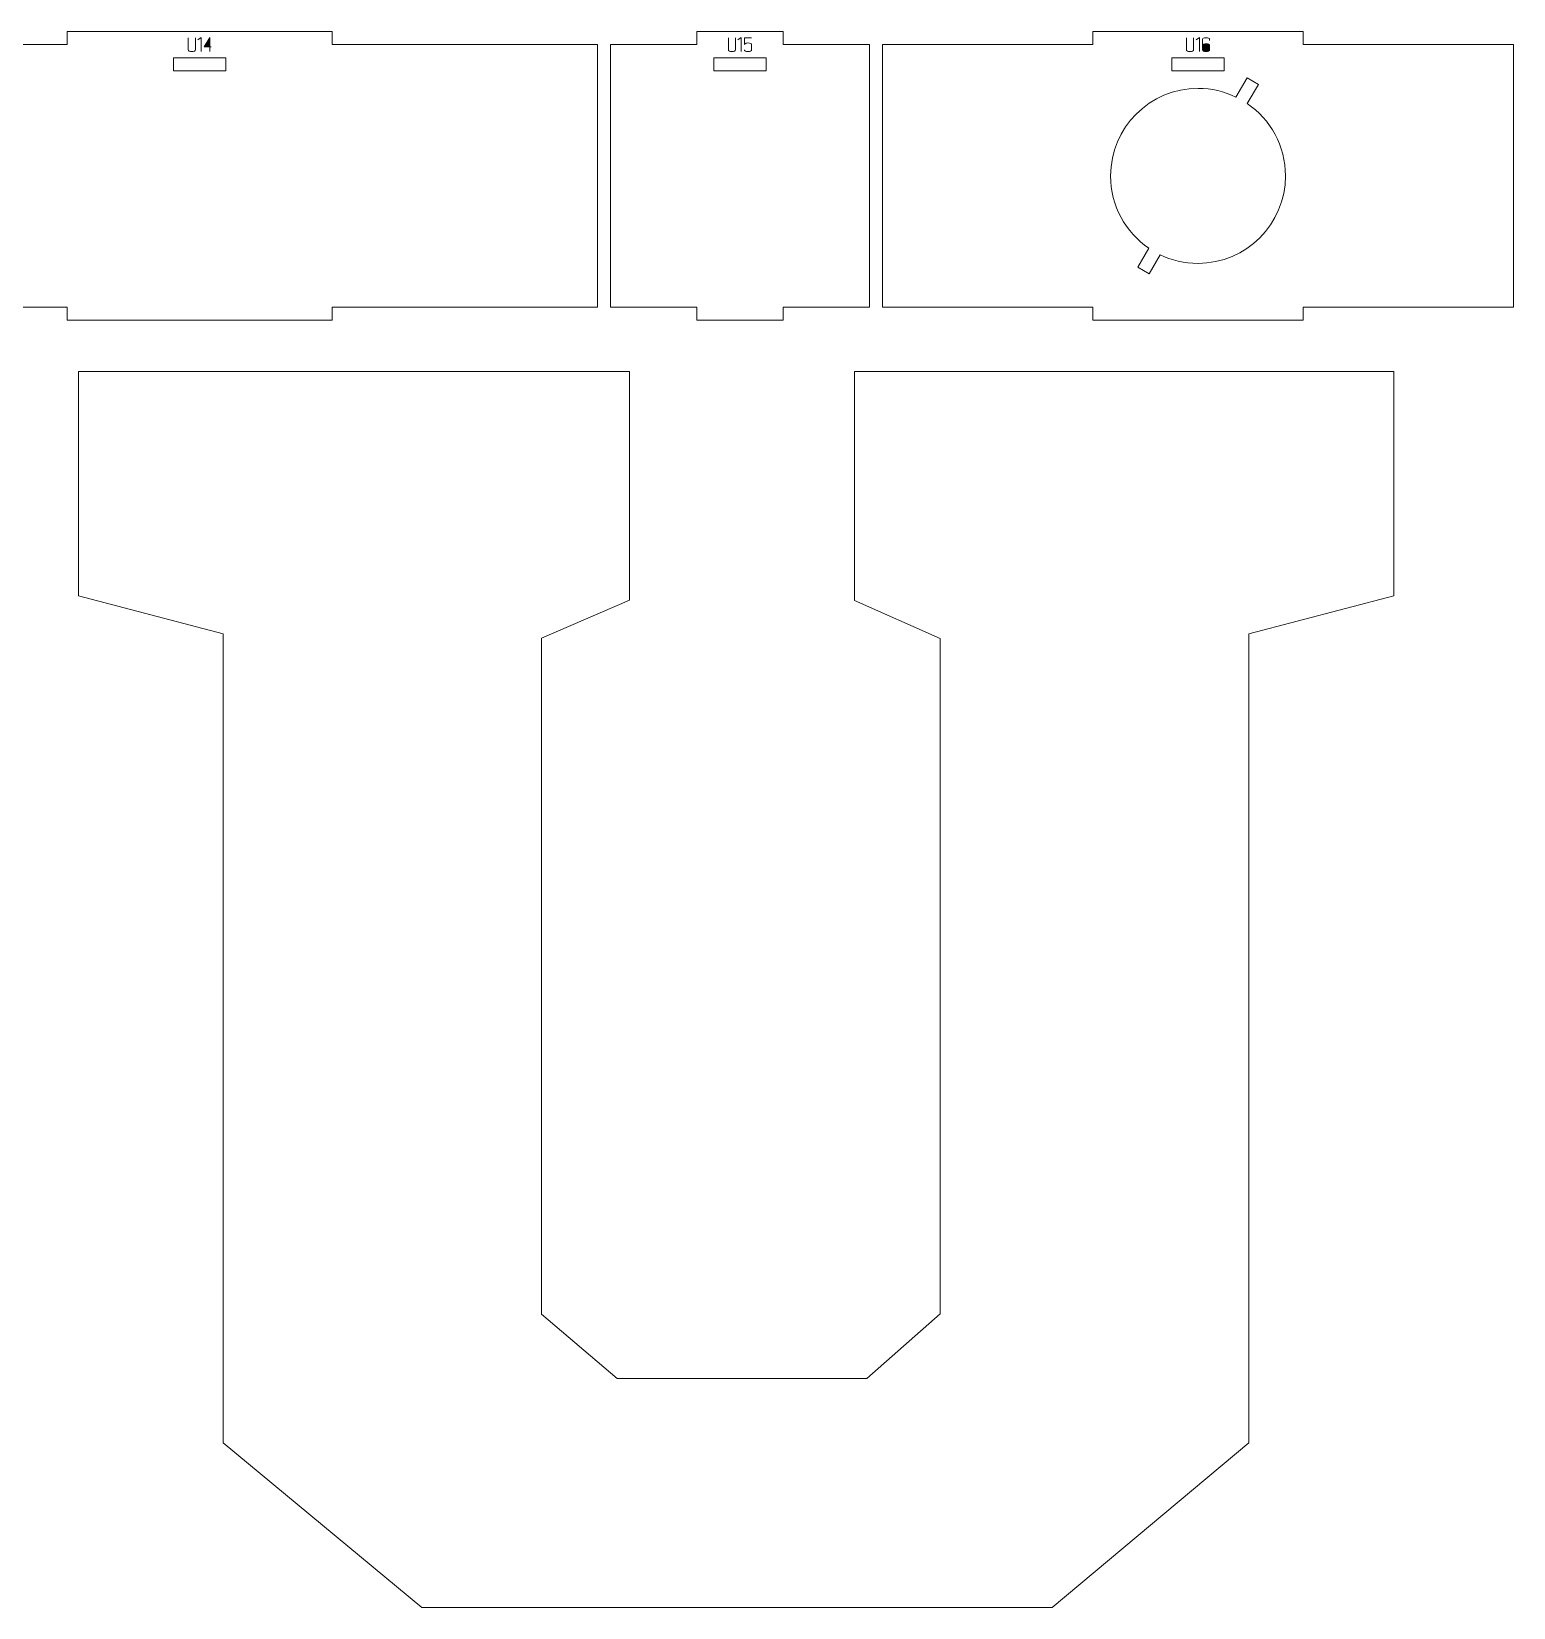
# Model space of a CAD drawing. Header units: centimetres. Extents: x -250 to 250, y -508 to 508.
# Drawn here: x 110.4 to 144.3, y -171.23 to -135.21 of the extents above; entities that cross this region are included whole.
import ezdxf

# ---------------------------------------------------------------- set-up
doc = ezdxf.new("R2010")
doc.units = ezdxf.units.CM
doc.header["$MEASUREMENT"] = 0
doc.layers.add('Capa 1', color=7, linetype='Continuous')

msp = doc.modelspace()

# ---------------------------------------------------------------- hatches: boundary and pattern name
at = {"layer": 'Capa 1', "true_color": 0x3e4095}
h = msp.add_hatch(color=175, dxfattribs=at)
edge = h.paths.add_edge_path()
edge.add_spline(control_points=[(114.15261, -135.62762), (114.15261, -135.6374), (114.14474, -135.64573), (114.12899, -135.65261), (114.11325, -135.65949), (114.0936, -135.66293), (114.07006, -135.66293), (114.04652, -135.66293), (114.02687, -135.65949), (114.01113, -135.65261), (113.99538, -135.64573), (113.98751, -135.6374), (113.98751, -135.62762), (113.98751, -135.62762), (113.98751, -135.34786), (113.98751, -135.34786), (113.98751, -135.34786), (113.98751, -135.62762), (113.98751, -135.62762), (113.98751, -135.6374), (113.99538, -135.64573), (114.01113, -135.65261), (114.02687, -135.65949), (114.04652, -135.66293), (114.07006, -135.66293), (114.0936, -135.66293), (114.11325, -135.65949), (114.12899, -135.65261), (114.14474, -135.64573), (114.15261, -135.6374), (114.15261, -135.62762), (114.15261, -135.62762), (114.15261, -135.34786), (114.15261, -135.34786), (114.15261, -135.34786), (114.15261, -135.62762), (114.15261, -135.62762)], knot_values=[0, 0, 0, 0, 0.08333333, 0.08333333, 0.08333333, 0.16666667, 0.16666667, 0.16666667, 0.25, 0.25, 0.25, 0.33333333, 0.33333333, 0.33333333, 0.41666667, 0.41666667, 0.41666667, 0.5, 0.5, 0.5, 0.58333333, 0.58333333, 0.58333333, 0.66666667, 0.66666667, 0.66666667, 0.75, 0.75, 0.75, 0.83333333, 0.83333333, 0.83333333, 0.91666667, 0.91666667, 0.91666667, 1, 1, 1, 1], degree=3, periodic=1)
h = msp.add_hatch(color=175, dxfattribs=at)
edge = h.paths.add_edge_path()
edge.add_spline(control_points=[(114.28377, -135.34603), (114.28377, -135.34603), (114.20764, -135.39877), (114.20764, -135.39877), (114.20764, -135.39877), (114.28377, -135.34603), (114.28377, -135.34603), (114.28377, -135.34603), (114.28377, -135.66293), (114.28377, -135.66293), (114.28377, -135.66293), (114.28377, -135.34603), (114.28377, -135.34603)], knot_values=[0, 0, 0, 0, 0.25, 0.25, 0.25, 0.5, 0.5, 0.5, 0.75, 0.75, 0.75, 1, 1, 1, 1], degree=3, periodic=1)
h = msp.add_hatch(color=175, dxfattribs=at)
edge = h.paths.add_edge_path()
edge.add_spline(control_points=[(114.48419, -135.55837), (114.48419, -135.55837), (114.48419, -135.34603), (114.48419, -135.34603), (114.48419, -135.34603), (114.3544, -135.55837), (114.3544, -135.55837), (114.3544, -135.55837), (114.48419, -135.55837), (114.48419, -135.55837)], knot_values=[0, 0, 0, 0, 0.33333333, 0.33333333, 0.33333333, 0.66666667, 0.66666667, 0.66666667, 1, 1, 1, 1], degree=3, periodic=1)
h = msp.add_hatch(color=175, dxfattribs=at)
edge = h.paths.add_edge_path()
edge.add_spline(control_points=[(114.48419, -135.55837), (114.48419, -135.55837), (114.48419, -135.66293), (114.48419, -135.66293), (114.48419, -135.66293), (114.48419, -135.55837), (114.48419, -135.55837), (114.48419, -135.55837), (114.3544, -135.55837), (114.3544, -135.55837), (114.3544, -135.55837), (114.48419, -135.34603), (114.48419, -135.34603), (114.48419, -135.34603), (114.48419, -135.55837), (114.48419, -135.55837), (114.48419, -135.55837), (114.514, -135.55837), (114.514, -135.55837), (114.514, -135.55837), (114.48419, -135.55837), (114.48419, -135.55837)], knot_values=[0, 0, 0, 0, 0.14285714, 0.14285714, 0.14285714, 0.28571429, 0.28571429, 0.28571429, 0.42857143, 0.42857143, 0.42857143, 0.57142857, 0.57142857, 0.57142857, 0.71428571, 0.71428571, 0.71428571, 0.85714286, 0.85714286, 0.85714286, 1, 1, 1, 1], degree=3, periodic=1)
h = msp.add_hatch(color=175, dxfattribs=at)
edge = h.paths.add_edge_path()
edge.add_spline(control_points=[(126.50699, -135.62762), (126.50699, -135.6374), (126.49912, -135.64573), (126.48337, -135.65261), (126.46763, -135.65949), (126.44798, -135.66293), (126.42444, -135.66293), (126.4009, -135.66293), (126.38125, -135.65949), (126.36551, -135.65261), (126.34976, -135.64573), (126.34189, -135.6374), (126.34189, -135.62762), (126.34189, -135.62762), (126.34189, -135.34786), (126.34189, -135.34786), (126.34189, -135.34786), (126.34189, -135.62762), (126.34189, -135.62762), (126.34189, -135.6374), (126.34976, -135.64573), (126.36551, -135.65261), (126.38125, -135.65949), (126.4009, -135.66293), (126.42444, -135.66293), (126.44798, -135.66293), (126.46763, -135.65949), (126.48337, -135.65261), (126.49912, -135.64573), (126.50699, -135.6374), (126.50699, -135.62762), (126.50699, -135.62762), (126.50699, -135.34786), (126.50699, -135.34786), (126.50699, -135.34786), (126.50699, -135.62762), (126.50699, -135.62762)], knot_values=[0, 0, 0, 0, 0.08333333, 0.08333333, 0.08333333, 0.16666667, 0.16666667, 0.16666667, 0.25, 0.25, 0.25, 0.33333333, 0.33333333, 0.33333333, 0.41666667, 0.41666667, 0.41666667, 0.5, 0.5, 0.5, 0.58333333, 0.58333333, 0.58333333, 0.66666667, 0.66666667, 0.66666667, 0.75, 0.75, 0.75, 0.83333333, 0.83333333, 0.83333333, 0.91666667, 0.91666667, 0.91666667, 1, 1, 1, 1], degree=3, periodic=1)
h = msp.add_hatch(color=175, dxfattribs=at)
edge = h.paths.add_edge_path()
edge.add_spline(control_points=[(126.63815, -135.34603), (126.63815, -135.34603), (126.56202, -135.39877), (126.56202, -135.39877), (126.56202, -135.39877), (126.63815, -135.34603), (126.63815, -135.34603), (126.63815, -135.34603), (126.63815, -135.66293), (126.63815, -135.66293), (126.63815, -135.66293), (126.63815, -135.34603), (126.63815, -135.34603)], knot_values=[0, 0, 0, 0, 0.25, 0.25, 0.25, 0.5, 0.5, 0.5, 0.75, 0.75, 0.75, 1, 1, 1, 1], degree=3, periodic=1)
h = msp.add_hatch(color=175, dxfattribs=at)
edge = h.paths.add_edge_path()
edge.add_spline(control_points=[(126.79133, -135.66293), (126.76779, -135.66293), (126.74814, -135.65949), (126.7324, -135.65261), (126.71665, -135.64573), (126.70878, -135.6374), (126.70878, -135.62762), (126.70878, -135.6374), (126.71665, -135.64573), (126.7324, -135.65261), (126.74814, -135.65949), (126.76779, -135.66293), (126.79133, -135.66293), (126.81487, -135.66293), (126.83452, -135.65949), (126.85026, -135.65261), (126.86601, -135.64573), (126.87388, -135.6374), (126.87388, -135.62762), (126.87388, -135.62762), (126.87388, -135.50196), (126.87388, -135.50196), (126.87388, -135.49217), (126.86601, -135.48384), (126.85026, -135.47696), (126.83452, -135.47008), (126.81487, -135.46664), (126.79133, -135.46664), (126.76993, -135.46848), (126.75342, -135.47093), (126.7418, -135.47398), (126.73018, -135.47704), (126.71918, -135.48637), (126.70878, -135.50196), (126.70878, -135.50196), (126.70878, -135.34649), (126.70878, -135.34649), (126.70878, -135.34649), (126.86838, -135.34649), (126.86838, -135.34649), (126.86838, -135.34649), (126.70878, -135.34649), (126.70878, -135.34649), (126.70878, -135.34649), (126.70878, -135.50196), (126.70878, -135.50196), (126.71918, -135.48637), (126.73018, -135.47704), (126.7418, -135.47398), (126.75342, -135.47093), (126.76993, -135.46848), (126.79133, -135.46664), (126.81487, -135.46664), (126.83452, -135.47008), (126.85026, -135.47696), (126.86601, -135.48384), (126.87388, -135.49217), (126.87388, -135.50196), (126.87388, -135.50196), (126.87388, -135.62762), (126.87388, -135.62762), (126.87388, -135.6374), (126.86601, -135.64573), (126.85026, -135.65261), (126.83452, -135.65949), (126.81487, -135.66293), (126.79133, -135.66293)], knot_values=[0, 0, 0, 0, 0.04545455, 0.04545455, 0.04545455, 0.09090909, 0.09090909, 0.09090909, 0.13636364, 0.13636364, 0.13636364, 0.18181818, 0.18181818, 0.18181818, 0.22727273, 0.22727273, 0.22727273, 0.27272727, 0.27272727, 0.27272727, 0.31818182, 0.31818182, 0.31818182, 0.36363636, 0.36363636, 0.36363636, 0.40909091, 0.40909091, 0.40909091, 0.45454545, 0.45454545, 0.45454545, 0.5, 0.5, 0.5, 0.54545455, 0.54545455, 0.54545455, 0.59090909, 0.59090909, 0.59090909, 0.63636364, 0.63636364, 0.63636364, 0.68181818, 0.68181818, 0.68181818, 0.72727273, 0.72727273, 0.72727273, 0.77272727, 0.77272727, 0.77272727, 0.81818182, 0.81818182, 0.81818182, 0.86363636, 0.86363636, 0.86363636, 0.90909091, 0.90909091, 0.90909091, 0.95454545, 0.95454545, 0.95454545, 1, 1, 1, 1], degree=3, periodic=1)
h = msp.add_hatch(color=175, dxfattribs=at)
edge = h.paths.add_edge_path()
edge.add_spline(control_points=[(136.98292, -135.62762), (136.98292, -135.6374), (136.97505, -135.64573), (136.9593, -135.65261), (136.94356, -135.65949), (136.92391, -135.66293), (136.90037, -135.66293), (136.87683, -135.66293), (136.85718, -135.65949), (136.84144, -135.65261), (136.82569, -135.64573), (136.81782, -135.6374), (136.81782, -135.62762), (136.81782, -135.62762), (136.81782, -135.34786), (136.81782, -135.34786), (136.81782, -135.34786), (136.81782, -135.62762), (136.81782, -135.62762), (136.81782, -135.6374), (136.82569, -135.64573), (136.84144, -135.65261), (136.85718, -135.65949), (136.87683, -135.66293), (136.90037, -135.66293), (136.92391, -135.66293), (136.94356, -135.65949), (136.9593, -135.65261), (136.97505, -135.64573), (136.98292, -135.6374), (136.98292, -135.62762), (136.98292, -135.62762), (136.98292, -135.34786), (136.98292, -135.34786), (136.98292, -135.34786), (136.98292, -135.62762), (136.98292, -135.62762)], knot_values=[0, 0, 0, 0, 0.08333333, 0.08333333, 0.08333333, 0.16666667, 0.16666667, 0.16666667, 0.25, 0.25, 0.25, 0.33333333, 0.33333333, 0.33333333, 0.41666667, 0.41666667, 0.41666667, 0.5, 0.5, 0.5, 0.58333333, 0.58333333, 0.58333333, 0.66666667, 0.66666667, 0.66666667, 0.75, 0.75, 0.75, 0.83333333, 0.83333333, 0.83333333, 0.91666667, 0.91666667, 0.91666667, 1, 1, 1, 1], degree=3, periodic=1)
h = msp.add_hatch(color=175, dxfattribs=at)
edge = h.paths.add_edge_path()
edge.add_spline(control_points=[(137.11408, -135.34603), (137.11408, -135.34603), (137.03795, -135.39877), (137.03795, -135.39877), (137.03795, -135.39877), (137.11408, -135.34603), (137.11408, -135.34603), (137.11408, -135.34603), (137.11408, -135.66293), (137.11408, -135.66293), (137.11408, -135.66293), (137.11408, -135.34603), (137.11408, -135.34603)], knot_values=[0, 0, 0, 0, 0.25, 0.25, 0.25, 0.5, 0.5, 0.5, 0.75, 0.75, 0.75, 1, 1, 1, 1], degree=3, periodic=1)
h = msp.add_hatch(color=175, dxfattribs=at)
edge = h.paths.add_edge_path()
edge.add_spline(control_points=[(137.26726, -135.66293), (137.24372, -135.66293), (137.22407, -135.65949), (137.20833, -135.65261), (137.19258, -135.64573), (137.18471, -135.6374), (137.18471, -135.62762), (137.18471, -135.62762), (137.18471, -135.52076), (137.18471, -135.52076), (137.18471, -135.52076), (137.18471, -135.3818), (137.18471, -135.3818), (137.18471, -135.37202), (137.19258, -135.36369), (137.20833, -135.35681), (137.22407, -135.34993), (137.24372, -135.34649), (137.26726, -135.34649), (137.2908, -135.34649), (137.31045, -135.34993), (137.32619, -135.35681), (137.34194, -135.36369), (137.34981, -135.37202), (137.34981, -135.3818), (137.34981, -135.3818), (137.34981, -135.40748), (137.34981, -135.40748), (137.34981, -135.40748), (137.34981, -135.3818), (137.34981, -135.3818), (137.34981, -135.37202), (137.34194, -135.36369), (137.32619, -135.35681), (137.31045, -135.34993), (137.2908, -135.34649), (137.26726, -135.34649), (137.24372, -135.34649), (137.22407, -135.34993), (137.20833, -135.35681), (137.19258, -135.36369), (137.18471, -135.37202), (137.18471, -135.3818), (137.18471, -135.3818), (137.18471, -135.52076), (137.18471, -135.52076), (137.18471, -135.51159), (137.19426, -135.50341), (137.21337, -135.49623), (137.23248, -135.48904), (137.25044, -135.48545), (137.26726, -135.48545), (137.2908, -135.48545), (137.31045, -135.48889), (137.32619, -135.49577), (137.34194, -135.50265), (137.34981, -135.51098), (137.34981, -135.52076), (137.34981, -135.52076), (137.34981, -135.62762), (137.34981, -135.62762), (137.34981, -135.6374), (137.34194, -135.64573), (137.32619, -135.65261), (137.31045, -135.65949), (137.2908, -135.66293), (137.26726, -135.66293)], knot_values=[0, 0, 0, 0, 0.04545455, 0.04545455, 0.04545455, 0.09090909, 0.09090909, 0.09090909, 0.13636364, 0.13636364, 0.13636364, 0.18181818, 0.18181818, 0.18181818, 0.22727273, 0.22727273, 0.22727273, 0.27272727, 0.27272727, 0.27272727, 0.31818182, 0.31818182, 0.31818182, 0.36363636, 0.36363636, 0.36363636, 0.40909091, 0.40909091, 0.40909091, 0.45454545, 0.45454545, 0.45454545, 0.5, 0.5, 0.5, 0.54545455, 0.54545455, 0.54545455, 0.59090909, 0.59090909, 0.59090909, 0.63636364, 0.63636364, 0.63636364, 0.68181818, 0.68181818, 0.68181818, 0.72727273, 0.72727273, 0.72727273, 0.77272727, 0.77272727, 0.77272727, 0.81818182, 0.81818182, 0.81818182, 0.86363636, 0.86363636, 0.86363636, 0.90909091, 0.90909091, 0.90909091, 0.95454545, 0.95454545, 0.95454545, 1, 1, 1, 1], degree=3, periodic=1)
h = msp.add_hatch(color=175, dxfattribs=at)
edge = h.paths.add_edge_path()
edge.add_spline(control_points=[(137.18471, -135.62762), (137.18471, -135.6374), (137.19258, -135.64573), (137.20833, -135.65261), (137.22407, -135.65949), (137.24372, -135.66293), (137.26726, -135.66293), (137.2908, -135.66293), (137.31045, -135.65949), (137.32619, -135.65261), (137.34194, -135.64573), (137.34981, -135.6374), (137.34981, -135.62762), (137.34981, -135.62762), (137.34981, -135.52076), (137.34981, -135.52076), (137.34981, -135.51098), (137.34194, -135.50265), (137.32619, -135.49577), (137.31045, -135.48889), (137.2908, -135.48545), (137.26726, -135.48545), (137.25044, -135.48545), (137.23248, -135.48904), (137.21337, -135.49623), (137.19426, -135.50341), (137.18471, -135.51159), (137.18471, -135.52076), (137.18471, -135.52076), (137.18471, -135.62762), (137.18471, -135.62762)], knot_values=[0, 0, 0, 0, 0.1, 0.1, 0.1, 0.2, 0.2, 0.2, 0.3, 0.3, 0.3, 0.4, 0.4, 0.4, 0.5, 0.5, 0.5, 0.6, 0.6, 0.6, 0.7, 0.7, 0.7, 0.8, 0.8, 0.8, 0.9, 0.9, 0.9, 1, 1, 1, 1], degree=3, periodic=1)

# ---------------------------------------------------------------- linework, layer by layer
at = {"layer": 'Capa 1', "color": 240, "lineweight": 20}
for points, knots in [([(105.15477, -135.50573), (105.15477, -135.50573), (105.15477, -141.50573), (105.15477, -141.50573), (105.15477, -141.50573), (111.21876, -141.50573), (111.21876, -141.50573), (111.21876, -141.50573), (111.21876, -141.80573), (111.21876, -141.80573), (111.21876, -141.80573), (117.28275, -141.80573), (117.28275, -141.80573), (117.28275, -141.80573), (117.28275, -141.50573), (117.28275, -141.50573), (117.28275, -141.50573), (123.34674, -141.50573), (123.34674, -141.50573), (123.34674, -141.50573), (123.34674, -135.50573), (123.34674, -135.50573), (123.34674, -135.50573), (117.28275, -135.50573), (117.28275, -135.50573), (117.28275, -135.50573), (117.28275, -135.20573), (117.28275, -135.20573), (117.28275, -135.20573), (111.21876, -135.20573), (111.21876, -135.20573), (111.21876, -135.20573), (111.21876, -135.50573), (111.21876, -135.50573), (111.21876, -135.50573), (105.15477, -135.50573), (105.15477, -135.50573)], [0, 0, 0, 0, 0.08333333, 0.08333333, 0.08333333, 0.16666667, 0.16666667, 0.16666667, 0.25, 0.25, 0.25, 0.33333333, 0.33333333, 0.33333333, 0.41666667, 0.41666667, 0.41666667, 0.5, 0.5, 0.5, 0.58333333, 0.58333333, 0.58333333, 0.66666667, 0.66666667, 0.66666667, 0.75, 0.75, 0.75, 0.83333333, 0.83333333, 0.83333333, 0.91666667, 0.91666667, 0.91666667, 1, 1, 1, 1]), ([(123.64674, -135.50573), (123.64674, -135.50573), (123.64674, -141.50573), (123.64674, -141.50573), (123.64674, -141.50573), (125.62084, -141.50573), (125.62084, -141.50573), (125.62084, -141.50573), (125.62084, -141.80573), (125.62084, -141.80573), (125.62084, -141.80573), (127.59494, -141.80573), (127.59494, -141.80573), (127.59494, -141.80573), (127.59494, -141.50573), (127.59494, -141.50573), (127.59494, -141.50573), (129.56904, -141.50573), (129.56904, -141.50573), (129.56904, -141.50573), (129.56904, -135.50573), (129.56904, -135.50573), (129.56904, -135.50573), (127.59494, -135.50573), (127.59494, -135.50573), (127.59494, -135.50573), (127.59494, -135.20573), (127.59494, -135.20573), (127.59494, -135.20573), (125.62084, -135.20573), (125.62084, -135.20573), (125.62084, -135.20573), (125.62084, -135.50573), (125.62084, -135.50573), (125.62084, -135.50573), (123.64674, -135.50573), (123.64674, -135.50573)], [0, 0, 0, 0, 0.08333333, 0.08333333, 0.08333333, 0.16666667, 0.16666667, 0.16666667, 0.25, 0.25, 0.25, 0.33333333, 0.33333333, 0.33333333, 0.41666667, 0.41666667, 0.41666667, 0.5, 0.5, 0.5, 0.58333333, 0.58333333, 0.58333333, 0.66666667, 0.66666667, 0.66666667, 0.75, 0.75, 0.75, 0.83333333, 0.83333333, 0.83333333, 0.91666667, 0.91666667, 0.91666667, 1, 1, 1, 1]), ([(129.86904, -135.50573), (129.86904, -135.50573), (129.86904, -141.50573), (129.86904, -141.50573), (129.86904, -141.50573), (134.6789, -141.50573), (134.6789, -141.50573), (134.6789, -141.50573), (134.6789, -141.80573), (134.6789, -141.80573), (134.6789, -141.80573), (139.48875, -141.80573), (139.48875, -141.80573), (139.48875, -141.80573), (139.48875, -141.50573), (139.48875, -141.50573), (139.48875, -141.50573), (144.2986, -141.50573), (144.2986, -141.50573), (144.2986, -141.50573), (144.2986, -135.50573), (144.2986, -135.50573), (144.2986, -135.50573), (139.48875, -135.50573), (139.48875, -135.50573), (139.48875, -135.50573), (139.48875, -135.20573), (139.48875, -135.20573), (139.48875, -135.20573), (134.6789, -135.20573), (134.6789, -135.20573), (134.6789, -135.20573), (134.6789, -135.50573), (134.6789, -135.50573), (134.6789, -135.50573), (129.86904, -135.50573), (129.86904, -135.50573)], [0, 0, 0, 0, 0.08333333, 0.08333333, 0.08333333, 0.16666667, 0.16666667, 0.16666667, 0.25, 0.25, 0.25, 0.33333333, 0.33333333, 0.33333333, 0.41666667, 0.41666667, 0.41666667, 0.5, 0.5, 0.5, 0.58333333, 0.58333333, 0.58333333, 0.66666667, 0.66666667, 0.66666667, 0.75, 0.75, 0.75, 0.83333333, 0.83333333, 0.83333333, 0.91666667, 0.91666667, 0.91666667, 1, 1, 1, 1]), ([(113.65076, -136.106), (113.65076, -136.106), (114.85076, -136.106), (114.85076, -136.106), (114.85076, -136.106), (114.85076, -135.806), (114.85076, -135.806), (114.85076, -135.806), (113.65076, -135.806), (113.65076, -135.806), (113.65076, -135.806), (113.65076, -136.106), (113.65076, -136.106)], [0, 0, 0, 0, 0.25, 0.25, 0.25, 0.5, 0.5, 0.5, 0.75, 0.75, 0.75, 1, 1, 1, 1]), ([(126.00789, -136.106), (126.00789, -136.106), (127.20789, -136.106), (127.20789, -136.106), (127.20789, -136.106), (127.20789, -135.806), (127.20789, -135.806), (127.20789, -135.806), (126.00789, -135.806), (126.00789, -135.806), (126.00789, -135.806), (126.00789, -136.106), (126.00789, -136.106)], [0, 0, 0, 0, 0.25, 0.25, 0.25, 0.5, 0.5, 0.5, 0.75, 0.75, 0.75, 1, 1, 1, 1]), ([(136.48382, -136.106), (136.48382, -136.106), (137.68382, -136.106), (137.68382, -136.106), (137.68382, -136.106), (137.68382, -135.806), (137.68382, -135.806), (137.68382, -135.806), (136.48382, -135.806), (136.48382, -135.806), (136.48382, -135.806), (136.48382, -136.106), (136.48382, -136.106)], [0, 0, 0, 0, 0.25, 0.25, 0.25, 0.5, 0.5, 0.5, 0.75, 0.75, 0.75, 1, 1, 1, 1]), ([(137.08382, -136.50573), (137.39465, -136.50573), (137.68891, -136.57664), (137.95133, -136.70316), (137.95133, -136.70316), (138.20392, -136.26567), (138.20392, -136.26567), (138.20392, -136.26567), (138.46372, -136.41567), (138.46372, -136.41567), (138.46372, -136.41567), (138.21095, -136.85348), (138.21095, -136.85348), (138.73791, -137.21366), (139.08382, -137.81926), (139.08382, -138.50573), (139.08382, -139.6103), (138.18839, -140.50573), (137.08382, -140.50573), (136.77299, -140.50573), (136.47871, -140.43484), (136.21631, -140.3083), (136.21631, -140.3083), (135.96372, -140.74579), (135.96372, -140.74579), (135.96372, -140.74579), (135.70392, -140.59579), (135.70392, -140.59579), (135.70392, -140.59579), (135.95669, -140.15798), (135.95669, -140.15798), (135.42973, -139.7978), (135.08382, -139.1922), (135.08382, -138.50573), (135.08382, -137.40116), (135.97925, -136.50573), (137.08382, -136.50573)], [0, 0, 0, 0, 0.08333333, 0.08333333, 0.08333333, 0.16666667, 0.16666667, 0.16666667, 0.25, 0.25, 0.25, 0.33333333, 0.33333333, 0.33333333, 0.41666667, 0.41666667, 0.41666667, 0.5, 0.5, 0.5, 0.58333333, 0.58333333, 0.58333333, 0.66666667, 0.66666667, 0.66666667, 0.75, 0.75, 0.75, 0.83333333, 0.83333333, 0.83333333, 0.91666667, 0.91666667, 0.91666667, 1, 1, 1, 1])]:
    msp.add_open_spline(points, degree=3, knots=knots, dxfattribs=at)
at = {"layer": 'Capa 1', "color": 114, "lineweight": 9}
for points, knots in [([(114.15261, -135.62762), (114.15261, -135.6374), (114.14474, -135.64573), (114.12899, -135.65261), (114.11325, -135.65949), (114.0936, -135.66293), (114.07006, -135.66293), (114.04652, -135.66293), (114.02687, -135.65949), (114.01113, -135.65261), (113.99538, -135.64573), (113.98751, -135.6374), (113.98751, -135.62762), (113.98751, -135.62762), (113.98751, -135.34786), (113.98751, -135.34786), (113.98751, -135.34786), (113.98751, -135.62762), (113.98751, -135.62762), (113.98751, -135.6374), (113.99538, -135.64573), (114.01113, -135.65261), (114.02687, -135.65949), (114.04652, -135.66293), (114.07006, -135.66293), (114.0936, -135.66293), (114.11325, -135.65949), (114.12899, -135.65261), (114.14474, -135.64573), (114.15261, -135.6374), (114.15261, -135.62762), (114.15261, -135.62762), (114.15261, -135.34786), (114.15261, -135.34786), (114.15261, -135.34786), (114.15261, -135.62762), (114.15261, -135.62762)], [0, 0, 0, 0, 0.08333333, 0.08333333, 0.08333333, 0.16666667, 0.16666667, 0.16666667, 0.25, 0.25, 0.25, 0.33333333, 0.33333333, 0.33333333, 0.41666667, 0.41666667, 0.41666667, 0.5, 0.5, 0.5, 0.58333333, 0.58333333, 0.58333333, 0.66666667, 0.66666667, 0.66666667, 0.75, 0.75, 0.75, 0.83333333, 0.83333333, 0.83333333, 0.91666667, 0.91666667, 0.91666667, 1, 1, 1, 1]), ([(114.28377, -135.34603), (114.28377, -135.34603), (114.20764, -135.39877), (114.20764, -135.39877), (114.20764, -135.39877), (114.28377, -135.34603), (114.28377, -135.34603), (114.28377, -135.34603), (114.28377, -135.66293), (114.28377, -135.66293), (114.28377, -135.66293), (114.28377, -135.34603), (114.28377, -135.34603)], [0, 0, 0, 0, 0.25, 0.25, 0.25, 0.5, 0.5, 0.5, 0.75, 0.75, 0.75, 1, 1, 1, 1]), ([(114.48419, -135.55837), (114.48419, -135.55837), (114.48419, -135.34603), (114.48419, -135.34603), (114.48419, -135.34603), (114.3544, -135.55837), (114.3544, -135.55837), (114.3544, -135.55837), (114.48419, -135.55837), (114.48419, -135.55837)], [0, 0, 0, 0, 0.33333333, 0.33333333, 0.33333333, 0.66666667, 0.66666667, 0.66666667, 1, 1, 1, 1]), ([(114.48419, -135.55837), (114.48419, -135.55837), (114.48419, -135.66293), (114.48419, -135.66293), (114.48419, -135.66293), (114.48419, -135.55837), (114.48419, -135.55837), (114.48419, -135.55837), (114.3544, -135.55837), (114.3544, -135.55837), (114.3544, -135.55837), (114.48419, -135.34603), (114.48419, -135.34603), (114.48419, -135.34603), (114.48419, -135.55837), (114.48419, -135.55837), (114.48419, -135.55837), (114.514, -135.55837), (114.514, -135.55837), (114.514, -135.55837), (114.48419, -135.55837), (114.48419, -135.55837)], [0, 0, 0, 0, 0.14285714, 0.14285714, 0.14285714, 0.28571429, 0.28571429, 0.28571429, 0.42857143, 0.42857143, 0.42857143, 0.57142857, 0.57142857, 0.57142857, 0.71428571, 0.71428571, 0.71428571, 0.85714286, 0.85714286, 0.85714286, 1, 1, 1, 1]), ([(126.50699, -135.62762), (126.50699, -135.6374), (126.49912, -135.64573), (126.48337, -135.65261), (126.46763, -135.65949), (126.44798, -135.66293), (126.42444, -135.66293), (126.4009, -135.66293), (126.38125, -135.65949), (126.36551, -135.65261), (126.34976, -135.64573), (126.34189, -135.6374), (126.34189, -135.62762), (126.34189, -135.62762), (126.34189, -135.34786), (126.34189, -135.34786), (126.34189, -135.34786), (126.34189, -135.62762), (126.34189, -135.62762), (126.34189, -135.6374), (126.34976, -135.64573), (126.36551, -135.65261), (126.38125, -135.65949), (126.4009, -135.66293), (126.42444, -135.66293), (126.44798, -135.66293), (126.46763, -135.65949), (126.48337, -135.65261), (126.49912, -135.64573), (126.50699, -135.6374), (126.50699, -135.62762), (126.50699, -135.62762), (126.50699, -135.34786), (126.50699, -135.34786), (126.50699, -135.34786), (126.50699, -135.62762), (126.50699, -135.62762)], [0, 0, 0, 0, 0.08333333, 0.08333333, 0.08333333, 0.16666667, 0.16666667, 0.16666667, 0.25, 0.25, 0.25, 0.33333333, 0.33333333, 0.33333333, 0.41666667, 0.41666667, 0.41666667, 0.5, 0.5, 0.5, 0.58333333, 0.58333333, 0.58333333, 0.66666667, 0.66666667, 0.66666667, 0.75, 0.75, 0.75, 0.83333333, 0.83333333, 0.83333333, 0.91666667, 0.91666667, 0.91666667, 1, 1, 1, 1]), ([(126.63815, -135.34603), (126.63815, -135.34603), (126.56202, -135.39877), (126.56202, -135.39877), (126.56202, -135.39877), (126.63815, -135.34603), (126.63815, -135.34603), (126.63815, -135.34603), (126.63815, -135.66293), (126.63815, -135.66293), (126.63815, -135.66293), (126.63815, -135.34603), (126.63815, -135.34603)], [0, 0, 0, 0, 0.25, 0.25, 0.25, 0.5, 0.5, 0.5, 0.75, 0.75, 0.75, 1, 1, 1, 1]), ([(126.79133, -135.66293), (126.76779, -135.66293), (126.74814, -135.65949), (126.7324, -135.65261), (126.71665, -135.64573), (126.70878, -135.6374), (126.70878, -135.62762), (126.70878, -135.6374), (126.71665, -135.64573), (126.7324, -135.65261), (126.74814, -135.65949), (126.76779, -135.66293), (126.79133, -135.66293), (126.81487, -135.66293), (126.83452, -135.65949), (126.85026, -135.65261), (126.86601, -135.64573), (126.87388, -135.6374), (126.87388, -135.62762), (126.87388, -135.62762), (126.87388, -135.50196), (126.87388, -135.50196), (126.87388, -135.49217), (126.86601, -135.48384), (126.85026, -135.47696), (126.83452, -135.47008), (126.81487, -135.46664), (126.79133, -135.46664), (126.76993, -135.46848), (126.75342, -135.47093), (126.7418, -135.47398), (126.73018, -135.47704), (126.71918, -135.48637), (126.70878, -135.50196), (126.70878, -135.50196), (126.70878, -135.34649), (126.70878, -135.34649), (126.70878, -135.34649), (126.86838, -135.34649), (126.86838, -135.34649), (126.86838, -135.34649), (126.70878, -135.34649), (126.70878, -135.34649), (126.70878, -135.34649), (126.70878, -135.50196), (126.70878, -135.50196), (126.71918, -135.48637), (126.73018, -135.47704), (126.7418, -135.47398), (126.75342, -135.47093), (126.76993, -135.46848), (126.79133, -135.46664), (126.81487, -135.46664), (126.83452, -135.47008), (126.85026, -135.47696), (126.86601, -135.48384), (126.87388, -135.49217), (126.87388, -135.50196), (126.87388, -135.50196), (126.87388, -135.62762), (126.87388, -135.62762), (126.87388, -135.6374), (126.86601, -135.64573), (126.85026, -135.65261), (126.83452, -135.65949), (126.81487, -135.66293), (126.79133, -135.66293)], [0, 0, 0, 0, 0.04545455, 0.04545455, 0.04545455, 0.09090909, 0.09090909, 0.09090909, 0.13636364, 0.13636364, 0.13636364, 0.18181818, 0.18181818, 0.18181818, 0.22727273, 0.22727273, 0.22727273, 0.27272727, 0.27272727, 0.27272727, 0.31818182, 0.31818182, 0.31818182, 0.36363636, 0.36363636, 0.36363636, 0.40909091, 0.40909091, 0.40909091, 0.45454545, 0.45454545, 0.45454545, 0.5, 0.5, 0.5, 0.54545455, 0.54545455, 0.54545455, 0.59090909, 0.59090909, 0.59090909, 0.63636364, 0.63636364, 0.63636364, 0.68181818, 0.68181818, 0.68181818, 0.72727273, 0.72727273, 0.72727273, 0.77272727, 0.77272727, 0.77272727, 0.81818182, 0.81818182, 0.81818182, 0.86363636, 0.86363636, 0.86363636, 0.90909091, 0.90909091, 0.90909091, 0.95454545, 0.95454545, 0.95454545, 1, 1, 1, 1]), ([(136.98292, -135.62762), (136.98292, -135.6374), (136.97505, -135.64573), (136.9593, -135.65261), (136.94356, -135.65949), (136.92391, -135.66293), (136.90037, -135.66293), (136.87683, -135.66293), (136.85718, -135.65949), (136.84144, -135.65261), (136.82569, -135.64573), (136.81782, -135.6374), (136.81782, -135.62762), (136.81782, -135.62762), (136.81782, -135.34786), (136.81782, -135.34786), (136.81782, -135.34786), (136.81782, -135.62762), (136.81782, -135.62762), (136.81782, -135.6374), (136.82569, -135.64573), (136.84144, -135.65261), (136.85718, -135.65949), (136.87683, -135.66293), (136.90037, -135.66293), (136.92391, -135.66293), (136.94356, -135.65949), (136.9593, -135.65261), (136.97505, -135.64573), (136.98292, -135.6374), (136.98292, -135.62762), (136.98292, -135.62762), (136.98292, -135.34786), (136.98292, -135.34786), (136.98292, -135.34786), (136.98292, -135.62762), (136.98292, -135.62762)], [0, 0, 0, 0, 0.08333333, 0.08333333, 0.08333333, 0.16666667, 0.16666667, 0.16666667, 0.25, 0.25, 0.25, 0.33333333, 0.33333333, 0.33333333, 0.41666667, 0.41666667, 0.41666667, 0.5, 0.5, 0.5, 0.58333333, 0.58333333, 0.58333333, 0.66666667, 0.66666667, 0.66666667, 0.75, 0.75, 0.75, 0.83333333, 0.83333333, 0.83333333, 0.91666667, 0.91666667, 0.91666667, 1, 1, 1, 1]), ([(137.11408, -135.34603), (137.11408, -135.34603), (137.03795, -135.39877), (137.03795, -135.39877), (137.03795, -135.39877), (137.11408, -135.34603), (137.11408, -135.34603), (137.11408, -135.34603), (137.11408, -135.66293), (137.11408, -135.66293), (137.11408, -135.66293), (137.11408, -135.34603), (137.11408, -135.34603)], [0, 0, 0, 0, 0.25, 0.25, 0.25, 0.5, 0.5, 0.5, 0.75, 0.75, 0.75, 1, 1, 1, 1]), ([(137.26726, -135.66293), (137.24372, -135.66293), (137.22407, -135.65949), (137.20833, -135.65261), (137.19258, -135.64573), (137.18471, -135.6374), (137.18471, -135.62762), (137.18471, -135.62762), (137.18471, -135.52076), (137.18471, -135.52076), (137.18471, -135.52076), (137.18471, -135.3818), (137.18471, -135.3818), (137.18471, -135.37202), (137.19258, -135.36369), (137.20833, -135.35681), (137.22407, -135.34993), (137.24372, -135.34649), (137.26726, -135.34649), (137.2908, -135.34649), (137.31045, -135.34993), (137.32619, -135.35681), (137.34194, -135.36369), (137.34981, -135.37202), (137.34981, -135.3818), (137.34981, -135.3818), (137.34981, -135.40748), (137.34981, -135.40748), (137.34981, -135.40748), (137.34981, -135.3818), (137.34981, -135.3818), (137.34981, -135.37202), (137.34194, -135.36369), (137.32619, -135.35681), (137.31045, -135.34993), (137.2908, -135.34649), (137.26726, -135.34649), (137.24372, -135.34649), (137.22407, -135.34993), (137.20833, -135.35681), (137.19258, -135.36369), (137.18471, -135.37202), (137.18471, -135.3818), (137.18471, -135.3818), (137.18471, -135.52076), (137.18471, -135.52076), (137.18471, -135.51159), (137.19426, -135.50341), (137.21337, -135.49623), (137.23248, -135.48904), (137.25044, -135.48545), (137.26726, -135.48545), (137.2908, -135.48545), (137.31045, -135.48889), (137.32619, -135.49577), (137.34194, -135.50265), (137.34981, -135.51098), (137.34981, -135.52076), (137.34981, -135.52076), (137.34981, -135.62762), (137.34981, -135.62762), (137.34981, -135.6374), (137.34194, -135.64573), (137.32619, -135.65261), (137.31045, -135.65949), (137.2908, -135.66293), (137.26726, -135.66293)], [0, 0, 0, 0, 0.04545455, 0.04545455, 0.04545455, 0.09090909, 0.09090909, 0.09090909, 0.13636364, 0.13636364, 0.13636364, 0.18181818, 0.18181818, 0.18181818, 0.22727273, 0.22727273, 0.22727273, 0.27272727, 0.27272727, 0.27272727, 0.31818182, 0.31818182, 0.31818182, 0.36363636, 0.36363636, 0.36363636, 0.40909091, 0.40909091, 0.40909091, 0.45454545, 0.45454545, 0.45454545, 0.5, 0.5, 0.5, 0.54545455, 0.54545455, 0.54545455, 0.59090909, 0.59090909, 0.59090909, 0.63636364, 0.63636364, 0.63636364, 0.68181818, 0.68181818, 0.68181818, 0.72727273, 0.72727273, 0.72727273, 0.77272727, 0.77272727, 0.77272727, 0.81818182, 0.81818182, 0.81818182, 0.86363636, 0.86363636, 0.86363636, 0.90909091, 0.90909091, 0.90909091, 0.95454545, 0.95454545, 0.95454545, 1, 1, 1, 1]), ([(137.18471, -135.62762), (137.18471, -135.6374), (137.19258, -135.64573), (137.20833, -135.65261), (137.22407, -135.65949), (137.24372, -135.66293), (137.26726, -135.66293), (137.2908, -135.66293), (137.31045, -135.65949), (137.32619, -135.65261), (137.34194, -135.64573), (137.34981, -135.6374), (137.34981, -135.62762), (137.34981, -135.62762), (137.34981, -135.52076), (137.34981, -135.52076), (137.34981, -135.51098), (137.34194, -135.50265), (137.32619, -135.49577), (137.31045, -135.48889), (137.2908, -135.48545), (137.26726, -135.48545), (137.25044, -135.48545), (137.23248, -135.48904), (137.21337, -135.49623), (137.19426, -135.50341), (137.18471, -135.51159), (137.18471, -135.52076), (137.18471, -135.52076), (137.18471, -135.62762), (137.18471, -135.62762)], [0, 0, 0, 0, 0.1, 0.1, 0.1, 0.2, 0.2, 0.2, 0.3, 0.3, 0.3, 0.4, 0.4, 0.4, 0.5, 0.5, 0.5, 0.6, 0.6, 0.6, 0.7, 0.7, 0.7, 0.8, 0.8, 0.8, 0.9, 0.9, 0.9, 1, 1, 1, 1]), ([(138.2492, -148.9765), (138.2492, -148.9765), (138.2492, -167.46814), (138.2492, -167.46814), (138.2492, -167.46814), (133.74703, -171.23289), (133.74703, -171.23289), (133.74703, -171.23289), (119.33503, -171.23289), (119.33503, -171.23289), (119.33503, -171.23289), (114.79134, -167.4659), (114.79134, -167.4659), (114.79134, -167.4659), (114.79134, -148.9765), (114.79134, -148.9765), (114.79134, -148.9765), (111.47739, -148.10441), (111.47739, -148.10441), (111.47739, -148.10441), (111.47739, -142.97852), (111.47739, -142.97852), (111.47739, -142.97852), (124.07771, -142.97852), (124.07771, -142.97852), (124.07771, -142.97852), (124.07771, -148.20499), (124.07771, -148.20499), (124.07771, -148.20499), (122.0719, -149.07708), (122.0719, -149.07708), (122.0719, -149.07708), (122.0719, -164.52908), (122.0719, -164.52908), (122.0719, -164.52908), (123.80067, -166.00173), (123.80067, -166.00173), (123.80067, -166.00173), (129.51079, -166.00173), (129.51079, -166.00173), (129.51079, -166.00173), (131.18665, -164.51924), (131.18665, -164.51924), (131.18665, -164.51924), (131.18665, -149.08212), (131.18665, -149.08212), (131.18665, -149.08212), (129.22445, -148.21003), (129.22445, -148.21003), (129.22445, -148.21003), (129.22445, -142.97852), (129.22445, -142.97852), (129.22445, -142.97852), (141.56314, -142.97852), (141.56314, -142.97852), (141.56314, -142.97852), (141.56314, -148.10441), (141.56314, -148.10441), (141.56314, -148.10441), (138.2492, -148.9765), (138.2492, -148.9765)], [0, 0, 0, 0, 0.05, 0.05, 0.05, 0.1, 0.1, 0.1, 0.15, 0.15, 0.15, 0.2, 0.2, 0.2, 0.25, 0.25, 0.25, 0.3, 0.3, 0.3, 0.35, 0.35, 0.35, 0.4, 0.4, 0.4, 0.45, 0.45, 0.45, 0.5, 0.5, 0.5, 0.55, 0.55, 0.55, 0.6, 0.6, 0.6, 0.65, 0.65, 0.65, 0.7, 0.7, 0.7, 0.75, 0.75, 0.75, 0.8, 0.8, 0.8, 0.85, 0.85, 0.85, 0.9, 0.9, 0.9, 0.95, 0.95, 0.95, 1, 1, 1, 1])]:
    msp.add_open_spline(points, degree=3, knots=knots, dxfattribs=at)

doc.saveas('drawing.dxf')
